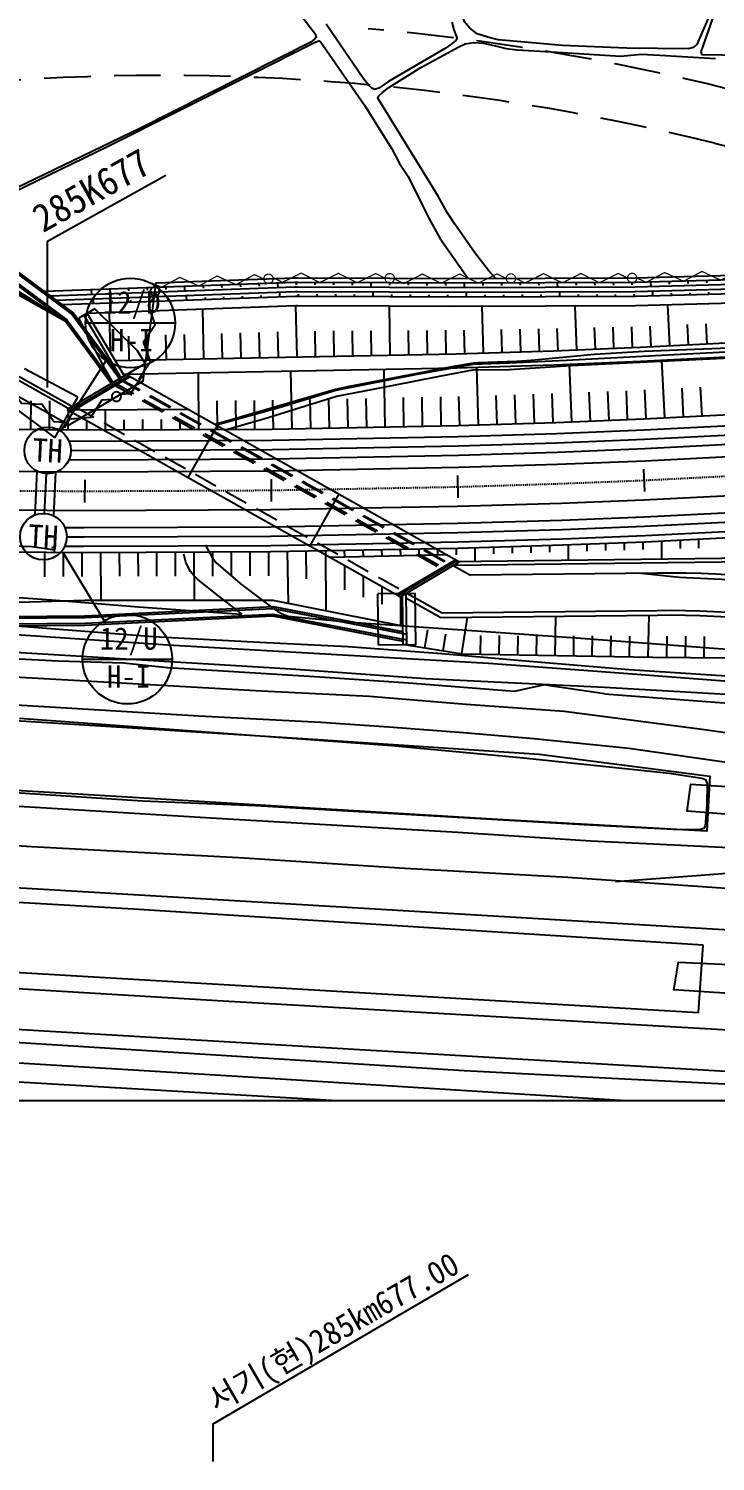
# Model space of a CAD drawing. Header units: millimetres. Extents: x 8678 to 9474, y 1103 to 1809.
# Drawn here: x 9287.9 to 9361.6, y 1364.9 to 1518.6 of the extents above; entities that cross this region are included whole.
import ezdxf
from ezdxf.enums import TextEntityAlignment as Align
from ezdxf.xclip import XClip

# ---------------------------------------------------------------- set-up
doc = ezdxf.new("R2010")
doc.units = ezdxf.units.MM
doc.header["$LTSCALE"] = 10
doc.header["$MEASUREMENT"] = 0
doc.header["$XCLIPFRAME"] = 2
for name, pattern in [('CENTER', [2, 1.25, -0.25, 0.25, -0.25]), ('DASHED', [0.75, 0.5, -0.25]), ('HIDDEN', [0.375, 0.25, -0.125])]:
    doc.linetypes.add(name, pattern=pattern)
for name, color, linetype in [('TN-CABL', 4, 'Continuous'), ('TN-MANH', 4, 'Continuous'), ('TZ-BASE', 253, 'Continuous'), ('TZ-CABL', 4, 'Continuous'), ('TZ-LEAL', 1, 'Continuous'), ('TZ-LEAT', 3, 'Continuous')]:
    doc.layers.add(name, color=color, linetype=linetype)
doc.layers.add('TX-PAPR', color=2, linetype='Continuous', plot=False)
doc.styles.add('GR', font='GulimChe.ttf')
doc.styles.get("Standard").update_dxf_attribs({"font": 'GulimChe.ttf'})
doc.styles.add('SYMBTEXT', font='GulimChe.ttf')
doc.linetypes.add('ZIGZAG', pattern='A,0.0001,-0.2,[131,ltypeshp.shx,S=0.2,R=0,X=-0.2,Y=0],-0.4,[131,ltypeshp.shx,S=0.2,R=180,X=0.2,Y=0],-0.2', length=0.8001)

# ---------------------------------------------------------------- blocks, each defined once
blk = doc.blocks.new('smd')
at = {"color": 0, "lineweight": -3, "ltscale": 5, "const_width": 0.13}
blk.add_lwpolyline([(0.5, 0, 1), (-0.5, 0, 1)], format="xyb", close=True, dxfattribs=at)
blk.add_lwpolyline([(12.5, 0), (11.5, 0.5), (9.5, -0.5), (7.5, 0.5), (5.5, -0.5), (3.5, 0.5), (1.5, -0.5), (0.5, 0)], dxfattribs=at)
blk = doc.blocks.new('JD-SHSSDFHSH4')
at = {"layer": 'TZ-BASE', "linetype": 'DASHED'}
blk.add_line((606.96, 27.72), (698.42, 4.91), dxfattribs=at)
at = {"layer": 'TZ-BASE', "linetype": 'Continuous'}
for p, q in [((526.09, 14.97), (537.36, 8.64)), ((537.36, 8.64), (542.29, 1.96)), ((578.93, -17.6), (580.77, -18.64)), ((559.59, -21.32), (573.5, -24.06)), ((573.96, -20.54), (577.75, -22.67))]:
    blk.add_line(p, q, dxfattribs=at)
at = {"layer": 'TZ-BASE'}
for p, q in [((550.1, 12.35), (550.12, 11.85)), ((552.1, 12.42), (552.11, 12.17)), ((554.1, 12.5), (554.11, 12.25)), ((556.1, 12.57), (556.11, 12.32)), ((558.1, 12.64), (558.11, 12.39)), ((560.1, 12.72), (560.11, 12.22)), ((562.09, 12.79), (562.1, 12.54)), ((564.09, 12.78), (564.09, 12.53)), ((566.09, 12.77), (566.09, 12.52)), ((568.09, 12.76), (568.09, 12.51)), ((570.09, 12.75), (570.09, 12.25)), ((572.09, 12.74), (572.09, 12.49)), ((574.09, 12.73), (574.09, 12.48)), ((576.09, 12.72), (576.09, 12.47)), ((578.09, 12.71), (578.09, 12.46)), ((580.09, 12.71), (580.1, 12.21)), ((582.09, 12.71), (582.1, 12.46)), ((584.09, 12.72), (584.1, 12.47)), ((586.09, 12.73), (586.1, 12.48)), ((588.09, 12.73), (588.1, 12.48)), ((590.09, 12.74), (590.1, 12.24)), ((592.09, 12.75), (592.1, 12.5)), ((594.09, 12.75), (594.1, 12.5)), ((596.09, 12.76), (596.1, 12.51)), ((598.09, 12.77), (598.1, 12.52)), ((600.09, 12.82), (600.11, 12.32)), ((602.09, 12.87), (602.1, 12.62)), ((604.09, 12.93), (604.1, 12.68)), ((606.09, 12.99), (606.1, 12.74)), ((540.11, 11.99), (540.13, 11.49)), ((540.36, 10.5), (540.34, 10.99)), ((542.11, 12.06), (542.12, 11.81)), ((542.36, 10.57), (542.35, 10.82)), ((544.11, 12.13), (544.12, 11.88)), ((544.36, 10.64), (544.35, 10.89)), ((546.11, 12.21), (546.11, 11.96)), ((546.36, 10.71), (546.35, 10.96)), ((548.1, 12.28), (548.11, 12.03)), ((548.36, 10.79), (548.35, 11.04)), ((550.36, 10.86), (550.34, 11.36)), ((552.35, 10.93), (552.35, 11.18)), ((554.35, 11.01), (554.34, 11.26)), ((556.35, 11.08), (556.34, 11.33)), ((558.35, 11.15), (558.34, 11.4)), ((560.35, 11.22), (560.33, 11.72)), ((562.35, 11.29), (562.35, 11.54)), ((564.35, 11.28), (564.35, 11.53)), ((566.35, 11.27), (566.35, 11.52)), ((568.35, 11.26), (568.35, 11.51)), ((570.35, 11.25), (570.35, 11.75)), ((572.35, 11.24), (572.35, 11.49)), ((574.35, 11.23), (574.35, 11.48)), ((576.35, 11.22), (576.35, 11.47)), ((578.35, 11.21), (578.35, 11.46)), ((580.35, 11.21), (580.35, 11.71)), ((582.35, 11.21), (582.35, 11.46)), ((584.35, 11.22), (584.35, 11.47)), ((586.35, 11.23), (586.35, 11.48)), ((588.35, 11.23), (588.35, 11.48)), ((590.35, 11.24), (590.35, 11.74)), ((592.35, 11.25), (592.35, 11.5)), ((594.35, 11.26), (594.35, 11.51)), ((596.35, 11.26), (596.35, 11.51)), ((598.35, 11.27), (598.35, 11.52)), ((600.35, 11.32), (600.33, 11.82)), ((602.35, 11.38), (602.34, 11.63)), ((604.35, 11.44), (604.34, 11.69)), ((606.34, 11.5), (606.34, 11.75)), ((519.88, 9.29), (537.72, -0.75)), ((520.07, 9.63), (538.12, -0.51)), ((534.65, 10.29), (534.67, 10.31)), ((536.36, 9.25), (536.37, 9.26)), ((540.5, 9.97), (538.78, 8.95)), ((539.31, 9.27), (539.66, 9.47)), ((539.31, 9.27), (543.29, 2.55)), ((539.66, 9.47), (543.63, 2.76)), ((545.08, 5.45), (540.5, 9.97)), ((542.17, 5.23), (542.08, 9.56)), ((552.18, 4.61), (552.08, 9.92)), ((562.18, 4.8), (562.07, 10.29)), ((572.18, 5), (572.08, 10.24)), ((582.18, 5.23), (582.02, 10.21)), ((592.17, 5.56), (591.99, 10.25)), ((602.16, 5.99), (601.93, 10.37)), ((541.64, 3.41), (538.78, 8.95)), ((584.18, 5.29), (584.1, 7.75)), ((586.17, 5.35), (586.1, 7.79)), ((588.17, 5.41), (588.1, 7.82)), ((590.17, 5.48), (590.08, 7.86)), ((594.17, 5.64), (594.08, 7.95)), ((596.17, 5.72), (596.08, 7.99)), ((598.17, 5.79), (598.08, 8.03)), ((600.16, 5.89), (600.05, 8.1)), ((604.16, 6.09), (604.05, 8.26)), ((606.16, 6.2), (606.04, 8.34)), ((544.18, 4.46), (544.13, 7.04)), ((546.18, 4.49), (546.13, 7.1)), ((548.18, 4.53), (548.13, 7.15)), ((550.18, 4.57), (550.13, 7.21)), ((554.18, 4.65), (554.13, 7.32)), ((556.18, 4.69), (556.13, 7.38)), ((558.18, 4.73), (558.13, 7.43)), ((560.18, 4.76), (560.13, 7.49)), ((564.18, 4.84), (564.13, 7.56)), ((566.18, 4.88), (566.13, 7.58)), ((568.18, 4.92), (568.13, 7.59)), ((570.18, 4.96), (570.13, 7.6)), ((574.18, 5.04), (574.13, 7.63)), ((576.18, 5.07), (576.13, 7.65)), ((578.18, 5.11), (578.13, 7.66)), ((580.18, 5.16), (580.1, 7.68)), ((545.88, 4.09), (545.08, 5.45)), ((538.67, 0.47), (532.95, 3.53)), ((542.44, 2.05), (541.64, 3.41)), ((542.44, 2.05), (545.88, 4.09)), ((542.95, 3.92), (542.49, 3.91)), ((551.65, -2.98), (551.62, 3.1)), ((561.65, -2.9), (561.53, 3.29)), ((571.65, -2.7), (571.53, 3.48)), ((581.64, -2.48), (581.45, 3.7)), ((591.64, -2.16), (591.39, 4.03)), ((601.63, -1.74), (601.31, 4.44)), ((537.53, -0.86), (543.88, 2.91)), ((537.78, -1), (544.13, 2.76)), ((537.93, -1.09), (544.29, 2.68)), ((543.88, 2.91), (579.62, -17.19)), ((605.62, -1.53), (605.46, 1.56)), ((530.97, 0.05), (536.22, -3.89)), ((533.65, -3), (533.67, 0.1)), ((535.65, -3.01), (535.67, 0.08)), ((536.22, -3.89), (538.67, 0.47)), ((553.65, -2.97), (553.63, 0.08)), ((555.65, -2.96), (555.63, 0.11)), ((557.65, -2.95), (557.63, 0.13)), ((559.65, -2.94), (559.59, 0.16)), ((563.65, -2.86), (563.59, 0.24)), ((565.65, -2.82), (565.59, 0.27)), ((567.65, -2.78), (567.59, 0.31)), ((569.65, -2.74), (569.59, 0.35)), ((573.65, -2.67), (573.59, 0.43)), ((575.65, -2.63), (575.59, 0.47)), ((577.65, -2.59), (577.59, 0.51)), ((579.64, -2.55), (579.55, 0.55)), ((583.64, -2.42), (583.55, 0.67)), ((585.64, -2.36), (585.55, 0.73)), ((587.64, -2.3), (587.54, 0.8)), ((589.64, -2.24), (589.54, 0.86)), ((593.64, -2.08), (593.51, 1.01)), ((595.64, -2), (595.51, 1.09)), ((597.63, -1.92), (597.51, 1.17)), ((599.63, -1.84), (599.47, 1.25)), ((603.63, -1.63), (603.47, 1.46)), ((537.53, -0.86), (573.26, -20.96)), ((537.65, -3.03), (537.66, -0.86)), ((541.65, -3.03), (541.64, -0.87)), ((539.65, -3.04), (539.64, -1.96)), ((543.65, -3.02), (543.64, -1.94)), ((545.65, -3.01), (545.64, -1.93)), ((547.65, -3), (547.64, -1.92)), ((549.65, -2.99), (549.64, -1.91)), ((553.6, -2.56), (550.47, -8.14)), ((599.48, -9.64), (599.38, -7.24)), ((539.44, -10.81), (539.45, -8.41)), ((559.46, -10.71), (559.43, -8.31)), ((579.47, -10.33), (579.41, -7.94)), ((566.68, -9.91), (563.54, -15.49)), ((591.25, -15.35), (591.26, -16.99)), ((593.25, -15.27), (593.26, -16.05)), ((595.25, -15.2), (595.26, -15.99)), ((597.25, -15.12), (597.25, -15.94)), ((599.25, -15.04), (599.25, -15.88)), ((601.25, -14.94), (601.26, -16.87)), ((603.25, -14.84), (603.25, -15.77)), ((605.25, -14.74), (605.25, -15.72)), ((535.12, -16.15), (535.1, -18.8)), ((537.12, -16.16), (537.1, -18.77)), ((539.12, -16.18), (539.1, -18.75)), ((541.12, -16.17), (541.14, -21.31)), ((543.12, -16.16), (543.13, -18.74)), ((545.12, -16.15), (545.13, -18.73)), ((547.12, -16.15), (547.13, -18.73)), ((549.12, -16.14), (549.13, -18.73)), ((551.12, -16.13), (551.14, -21.32)), ((553.12, -16.12), (553.13, -18.72)), ((555.12, -16.11), (555.13, -18.72)), ((557.12, -16.1), (557.13, -18.71)), ((559.12, -16.09), (559.13, -18.71)), ((561.12, -16.06), (561.22, -21.65)), ((563.12, -16.02), (563.17, -19.03)), ((565.25, -15.98), (565.28, -22.45)), ((578.31, -16.45), (565.73, -16.72)), ((567.25, -15.94), (567.26, -16.69)), ((569.25, -15.91), (569.26, -16.64)), ((571.25, -15.87), (571.26, -16.6)), ((573.25, -15.83), (573.26, -16.56)), ((575.25, -15.79), (575.26, -16.52)), ((577.25, -15.76), (577.26, -16.47)), ((579.02, -17.14), (634.02, -16.48)), ((579.03, -17.54), (634.03, -16.88)), ((579.25, -15.72), (579.26, -16.43)), ((581.25, -15.66), (581.26, -17.11)), ((583.25, -15.6), (583.26, -16.33)), ((585.25, -15.54), (585.26, -16.27)), ((587.25, -15.48), (587.26, -16.22)), ((589.25, -15.42), (589.26, -16.16)), ((567.26, -17.58), (567.27, -20.21)), ((579.22, -16.96), (572.86, -20.73)), ((579.37, -17.05), (573.01, -20.81)), ((579.62, -17.19), (573.26, -20.96)), ((569.27, -18.71), (569.28, -20.97)), ((571.27, -19.84), (571.28, -21.73)), ((574.84, -20.59), (570.84, -20.64)), ((570.91, -26.14), (570.84, -20.64)), ((573.28, -20.96), (573.29, -24.02)), ((573.46, -20.61), (573.52, -26.11)), ((573.86, -20.6), (573.92, -26.1)), ((574.91, -26.09), (574.84, -20.59)), ((589.85, -27.23), (589.92, -23.03)), ((599.84, -27.42), (599.93, -22.91)), ((575.9, -26.42), (576.2, -24.48)), ((579.85, -27.04), (580.47, -23.14)), ((574.91, -26.09), (570.91, -26.14)), ((573.92, -26.1), (573.52, -26.11)), ((577.87, -26.73), (578.15, -24.95)), ((581.85, -27.09), (581.88, -25.11)), ((583.85, -27.12), (583.88, -25.11)), ((585.85, -27.16), (585.88, -25.12)), ((587.85, -27.2), (587.88, -25.12)), ((591.85, -27.27), (591.88, -25.14)), ((593.84, -27.31), (593.88, -25.14)), ((595.84, -27.34), (595.88, -25.15)), ((597.84, -27.38), (597.88, -25.16)), ((601.84, -27.44), (601.86, -25.16)), ((603.84, -27.45), (603.86, -25.18)), ((605.84, -27.47), (605.86, -25.22))]:
    blk.add_line(p, q, dxfattribs=at)
at = {"layer": 'TZ-BASE', "linetype": 'HIDDEN'}
for p, q in [((542.29, 1.96), (578.03, -18.13)), ((542.49, 2.08), (578.23, -18.02)), ((543.08, 2.43), (578.82, -17.66)), ((543.19, 2.49), (578.93, -17.6)), ((538.22, -0.45), (573.96, -20.54))]:
    blk.add_line(p, q, dxfattribs=at)
at = {"layer": 'TZ-BASE'}
for points in [[(287.93, 20.69), (300.5, 22.05), (306.6, 22.41), (326.59, 23.36), (346.57, 24.66), (366.73, 25.17), (387, 25.83), (401.07, 25.1), (420.96, 23.71), (440.82, 22.86), (460.66, 21.87), (480.44, 20.72), (500.19, 19.74), (519.95, 18.51), (526.86, 17.9), (538.22, 9.5), (543.33, 2.58)], [(287.94, 20.49), (300.52, 21.85), (306.61, 22.21), (326.6, 23.16), (346.58, 24.46), (366.74, 24.97), (387, 25.63), (401.06, 24.9), (420.95, 23.51), (440.81, 22.66), (460.65, 21.67), (480.43, 20.52), (500.18, 19.55), (519.94, 18.31), (526.78, 17.71), (538.08, 9.35), (543.16, 2.48)], [(288.01, 19.7), (300.58, 21.05), (306.66, 21.41), (326.64, 22.36), (346.62, 23.66), (366.76, 24.17), (386.99, 24.82), (401.01, 24.1), (420.9, 22.71), (440.77, 21.86), (460.61, 20.87), (480.39, 19.72), (500.14, 18.75), (519.88, 17.52), (526.49, 16.93), (537.5, 8.78), (542.47, 2.07)], [(288.03, 19.5), (300.6, 20.85), (306.67, 21.21), (326.66, 22.16), (346.63, 23.46), (366.77, 23.97), (386.99, 24.62), (401, 23.9), (420.89, 22.51), (440.76, 21.66), (460.59, 20.67), (480.38, 19.52), (500.13, 18.55), (519.86, 17.32), (526.42, 16.74), (537.36, 8.64), (542.29, 1.96)], [(542.65, 4.43), (579.24, 5.13), (589.67, 5.46), (598.98, 5.83), (618.77, 6.85), (638.52, 8.2), (658.25, 9.89), (677.94, 11.9), (697.24, 14.2)], [(286.79, 2.78), (379.66, -1.98), (379.66, -1.98), (382.07, -2.1), (399.64, -3), (419.61, -3.99), (439.59, -4.92), (459.58, -5.76), (479.56, -6.47), (499.55, -7.03), (519.55, -7.4), (539.55, -7.54), (559.55, -7.44), (579.55, -7.05), (590.1, -6.72), (599.53, -6.35), (619.51, -5.32), (639.46, -3.95), (659.39, -2.25), (679.28, -0.22), (698.78, 2.1)], [(286.59, -1.32), (379.46, -6.07), (379.46, -6.07), (382.49, -6.23), (399.43, -7.09), (419.4, -8.08), (439.38, -9.02), (459.36, -9.86), (479.35, -10.58), (499.34, -11.14), (519.34, -11.52), (539.34, -11.68), (559.34, -11.59), (579.34, -11.22), (590.53, -10.88), (599.32, -10.53), (619.3, -9.52), (639.25, -8.17), (659.18, -6.5), (679.08, -4.49), (698.94, -2.15), (699.31, -2.1)], [(384.9, -16.9), (398.91, -17.36), (418.94, -18.22), (438.98, -19.15), (458.98, -20.5), (479.05, -21.19), (499.17, -21.76), (519.27, -23.16), (539.41, -22.98), (559.63, -21.99), (573.5, -24.67)], [(384.94, -16.42), (388.98, -16.62), (388.98, -16.62), (398.94, -16.83), (418.94, -17.83), (438.96, -18.77), (459.01, -19.57), (479.08, -20.29), (499.17, -20.86), (519.28, -21.93), (539.43, -21.31), (559.59, -21.32)], [(705.84, -53.58), (702.96, -53.4), (683.69, -52.43), (666.95, -51.48), (650.55, -50.43), (636.01, -49.61), (617.99, -48.58), (607.77, -47.83), (593.69, -47.15), (579.43, -46.24), (554.16, -44.77), (529.33, -43.26)], [(384.87, -17.9), (398.87, -18.36), (418.9, -19.22), (438.93, -20.14), (458.93, -21.5), (479.02, -22.19), (499.12, -22.76), (519.24, -24.16), (539.44, -23.98), (559.56, -23), (573.52, -25.69)], [(384.88, -17.7), (398.88, -18.16), (418.9, -19.02), (438.94, -19.95), (458.94, -21.3), (479.03, -21.99), (499.13, -22.56), (519.25, -23.96), (539.43, -23.78), (559.58, -22.8), (573.92, -25.56)], [(384.9, -17.1), (398.9, -17.56), (418.93, -18.42), (438.97, -19.35), (458.97, -20.7), (479.05, -21.39), (499.16, -21.96), (519.27, -23.36), (539.42, -23.18), (559.62, -22.19), (573.91, -24.95)], [(513.23, -46.41), (533.72, -47.73), (555.94, -48.92), (573.73, -50.05), (591.22, -51.03), (614.88, -52.69), (637.72, -53.96), (652.15, -54.81), (674.73, -56.42), (689.8, -57.11), (706.41, -58.05)], [(519.2, -31.79), (535.69, -32.74), (551.66, -33.71), (564.72, -34.41), (572.02, -34.91), (580.05, -35.51), (587.57, -36.14), (597.75, -37.18), (609.48, -38.86), (622.97, -40.66), (636.82, -42.77), (649.39, -44.47), (654.82, -45.2), (663.81, -46.72), (675.43, -48.18), (685.73, -49.76), (698.37, -51.65), (705.72, -52.65)], [(573.92, -26.1), (579.89, -27.05), (600.29, -27.42), (620.6, -27.59), (636.94, -29.23), (648.38, -31.28)], [(254, -34.69), (261.27, -35.61), (269.2, -36.27), (277.86, -36.85), (284.73, -37.68), (400.6, -44.52), (433.97, -46.34), (468.06, -48.35), (610.34, -56.78), (627.69, -57.15), (657.15, -56.48), (674.53, -56.58)], [(204.6, -47.67), (247.77, -46.65), (254.04, -46.64), (260.79, -46.89), (267.01, -47.39), (287.72, -48.26), (308.09, -49.42), (327.55, -50.54), (347.32, -51.86), (365.21, -52.86), (378.31, -53.68), (380.91, -54.04), (405.86, -55.58), (432.59, -57.05), (446.27, -57.8), (485.03, -60.16), (554.25, -64.3), (635.23, -68.94), (660.14, -71.23), (676.05, -73.19), (682.7, -74.43), (709.12, -77.82)], [(596.34, -51.48), (604.57, -50.88), (617.95, -49.86), (631.32, -49.35)], [(709.38, -81.5), (703.94, -81.72), (693.59, -81.9), (681.83, -81.77), (661.98, -80.82), (633.44, -78.95), (500.54, -71.18), (431.21, -67.09), (303.09, -59.53), (278.05, -58.11), (248.97, -56.62), (228.63, -55.31), (222.27, -54.77)], [(708.92, -77.85), (672.14, -75.68), (491.56, -64.98), (431.83, -61.4)], [(455.85, -67.09), (519.38, -70.18), (558.7, -72.58), (605.29, -75.49), (641.21, -77.28), (671.81, -79.4), (672.34, -76.47), (597.32, -72.7), (580.11, -71.82), (533.06, -68.84), (516.89, -67.93), (476.99, -65.64), (456.72, -64.4), (455.8, -64.26), (455.85, -67.09)]]:
    blk.add_lwpolyline(points, dxfattribs=at)
at = {"layer": 'TZ-BASE', "linetype": 'Continuous'}
blk.add_lwpolyline([(282.86, 15.17), (286.79, 18.49), (300.68, 19.85), (306.72, 20.21), (326.71, 21.16), (346.67, 22.46), (366.79, 22.97), (386.98, 23.62), (400.94, 22.9), (420.84, 21.51), (440.71, 20.67), (460.54, 19.67), (480.32, 18.52), (500.07, 17.55), (519.79, 16.32), (526.09, 15.76), (537.36, 8.64)], dxfattribs=at)
at = {"layer": 'TZ-BASE'}
for points in [[(282.86, 15.17, 0.179242), (287.88, 13.78), (359.61, 19.98, -0.033862), (414.06, 20.99), (526.12, 15.47), (537.36, 8.64)], [(696.69, 18.52), (676.82, 18.5), (657.27, 15.4), (638.12, 14.29), (618.07, 13.33), (598.44, 12.77), (579.11, 12.7), (572.09, 12.74), (562.25, 12.79, 0.020574), (561.92, 12.78), (535.1, 11.8)], [(696.76, 18.02), (676.86, 18), (657.32, 14.9), (638.14, 13.79), (618.09, 12.83), (598.44, 12.27), (579.11, 12.2), (572.09, 12.24), (562.25, 12.29, 0.021273), (561.95, 12.28), (535.74, 11.33)], [(696.82, 17.52), (696.79, 17.52), (676.9, 17.5), (657.38, 14.4), (638.17, 13.29), (618.11, 12.33), (598.45, 11.77), (579.11, 11.7), (572.09, 11.74), (562.24, 11.79, 0.022139), (561.98, 11.78), (536.39, 10.85)], [(696.88, 17.02), (696.82, 17.02), (676.94, 17), (657.43, 13.9), (638.2, 12.79), (618.13, 11.83), (598.46, 11.27), (579.11, 11.2), (572.08, 11.24), (562.24, 11.29, 0.023254), (562.01, 11.28), (537.03, 10.37)], [(697.01, 16.03), (696.88, 16.02), (677.02, 16), (657.54, 12.91), (638.25, 11.79), (618.17, 10.83), (598.48, 10.27), (579.11, 10.2), (572.08, 10.24), (562.24, 10.29, 0.026978), (562.07, 10.29), (539.66, 9.47)], [(573.86, -21.06), (577.62, -23.18), (600.82, -22.9, -0.062129), (624.8, -25.6), (648.38, -31.28)]]:
    blk.add_lwpolyline(points, format="xyb", dxfattribs=at)
at = {"layer": 'TZ-BASE', "lineweight": -3, "ltscale": 5, "flags": 128}
blk.add_lwpolyline([(513.62, 11.08), (537.74, -2.48), (545.69, 2.23), (547.06, 12.74), (561.89, 13.28, -0.019996), (562.25, 13.29), (572.09, 13.24), (579.11, 13.2), (598.43, 13.27), (618.05, 13.83), (638.09, 14.79), (657.22, 15.89), (676.78, 19), (696.63, 19.02)], format="xyb", dxfattribs=at)
at = {"layer": 'TZ-BASE', "flags": 128}
for points in [[(543.53, 2.94), (579.28, 3.63), (589.72, 3.96), (599.05, 4.33), (618.86, 5.35), (638.64, 6.71), (658.39, 8.39), (678.11, 10.41), (697.43, 12.71)], [(379.71, 2.53), (382.43, 2.39), (399.86, 1.5), (419.83, 0.51), (439.79, -0.42), (459.75, -1.26), (479.71, -1.97), (499.66, -2.53), (519.61, -2.9), (539.56, -3.04), (559.49, -2.94), (579.43, -2.55), (589.94, -2.23), (599.33, -1.86), (619.24, -0.83), (639.11, 0.54), (658.97, 2.23), (678.79, 4.25), (698.21, 6.57)], [(537.53, -0.86), (539.56, -0.88), (550.51, -0.82)], [(379.68, -10.59), (383.72, -10.8), (383.72, -10.8), (399.2, -11.58), (419.19, -12.58), (439.18, -13.51), (459.19, -14.36), (479.21, -15.08), (499.24, -15.64), (519.28, -16.02), (539.33, -16.18), (559.39, -16.09), (579.45, -15.72), (590.68, -15.37), (599.52, -15.03), (619.56, -14.01), (639.59, -12.66), (659.6, -10.98), (679.57, -8.96), (699.51, -6.61), (699.87, -6.56)]]:
    blk.add_lwpolyline(points, dxfattribs=at)
at = {"layer": 'TZ-BASE', "lineweight": -3, "ltscale": 5}
for points in [[(546.88, 11.32, 1), (547.01, 12.31, 1)], [(542.39, 0.28, 1), (543.25, 0.79, 1)]]:
    blk.add_lwpolyline(points, format="xyb", close=True, dxfattribs=at)
for points in [[(545.22, 2.46), (546.47, 4.31), (545.73, 6.43), (546.98, 8.28), (546.25, 10.39), (546.88, 11.32)], [(543.25, 0.79), (544.37, 0.87), (545.58, 2.75)], [(531.99, 0.75), (532.62, -0.17), (534.85, -0.28), (536.11, -2.13), (537.22, -2.19)], [(537.23, -2.78), (537.83, -1.84), (540.06, -1.68), (541.28, 0.2), (542.39, 0.28)]]:
    blk.add_lwpolyline(points, dxfattribs=at)
at = {"layer": 'TZ-BASE'}
for points, elevation in [([(622.97, 6.31), (599.39, 5.39), (594.09, 5.06), (587.28, 4.43), (585.76, 4.32), (581.61, 4.17), (581.12, 4.14), (578.79, 3.75), (573.39, 2.7), (567.58, 1.57), (566.29, 1.3), (562.14, 0.08), (553.4, -2.44)], 36), ([(703.55, -35.48), (699.78, -35.17), (684.71, -34.49), (652.3, -32.88), (627.38, -30.91), (609.4, -30.09), (593.89, -28.93), (582.71, -28.11), (548.34, -26.14), (508.37, -23.43), (486.15, -22), (472.25, -21.32), (461.09, -21.06), (451.45, -20.51), (437.64, -19.62)], 39), ([(703.76, -37.2), (688.22, -36.39), (667.35, -35.17), (648.57, -33.82), (634.87, -32.95), (595.17, -30.68), (575.98, -29.76), (561.54, -28.72), (515.96, -25.97), (503.3, -25.07), (491.25, -24.02), (483.65, -23.69), (469.09, -23.23), (461.39, -22.63), (452.96, -21.96), (445.19, -21.71), (437.37, -21.51)], 40), ([(532.41, -33.98), (572.35, -36.9), (586.47, -38.23), (601.45, -39.79), (602.11, -39.87), (605.59, -40.39), (605.99, -40.55), (606.15, -41.01), (606.14, -43.23), (605.93, -45.56), (605.79, -45.81), (605.28, -45.95), (602.54, -45.92), (592.97, -45.42), (557.73, -43.36), (545.61, -42.86), (520.94, -41.28)], 41)]:
    blk.add_lwpolyline(points, dxfattribs=dict(at, elevation=elevation))
at = {"layer": 'TZ-BASE', "linetype": 'CENTER', "ltscale": 0.001, "flags": 128}
blk.add_lwpolyline([(0, 0), (19.91, 1.85), (39.86, 3.37), (59.82, 4.56), (78.65, 5.37), (79.8, 5.41), (99.79, 5.94), (119.79, 6.17), (139.79, 6.13), (159.79, 5.86), (179.79, 5.39), (199.78, 4.74), (219.76, 3.96), (239.74, 3.07), (259.72, 2.1), (279.69, 1.09), (286.69, 0.73), (382.28, -4.16), (399.53, -5.04), (419.51, -6.03), (439.49, -6.97), (459.47, -7.81), (479.46, -8.52), (499.45, -9.08), (519.45, -9.46), (539.44, -9.61), (559.44, -9.51), (579.44, -9.14), (590.32, -8.8), (599.43, -8.44), (619.4, -7.42), (639.36, -6.06), (659.28, -4.37), (679.18, -2.35), (699.04, 0)], dxfattribs=at)
at = {"layer": 'TZ-BASE', "linetype": 'Continuous'}
for points in [[(657.6, -28.87), (625.85, -21.23, 0.062129), (600.76, -18.4), (580.77, -18.64)], [(577.75, -22.67), (600.81, -22.4, -0.062129), (624.92, -25.12), (656.67, -32.76)]]:
    blk.add_lwpolyline(points, format="xyb", dxfattribs=at)
at = {"layer": 'TZ-BASE'}
for points in [[(623.4, 78.19, 35.86), (612.92, 56.73, 35.81), (608.78, 46.96, 35.81), (605.15, 38.59, 35.81), (605.04, 38.34, 35.81), (604.68, 38, 35.81), (604.15, 37.85, 35.81), (597.54, 37.94, 35.81), (590.66, 38.23, 35.81), (583.74, 38.82, 35.81), (582.63, 39.11, 35.81), (581.5, 39.48, 35.81), (580.67, 40.1, 35.81), (580.15, 40.76, 35.81), (579.72, 42.12, 35.81), (579.67, 43.42, 35.8), (579.9, 44.69, 35.8), (580.4, 46.31, 35.8), (581.15, 47.93, 35.8), (582.02, 49.69, 35.8), (584.07, 53.81, 35.8), (589.29, 62.84, 35.8), (596.32, 73.82, 35.81), (597.57, 75.74, 35.94)], [(578.79, 40.73, 35.44), (578.98, 39.88, 35.44), (579.26, 39.26, 35.44), (579.34, 38.94, 35.44), (579.21, 38.74, 35.44), (578.8, 38.42, 35.44), (578.17, 37.97, 35.44), (572, 34.36, 35.44), (570.96, 33.64, 35.44), (570.48, 33.49, 35.44), (570.2, 33.63, 35.44), (569.87, 33.93, 35.44), (569.24, 34.73, 35.44), (565.31, 40.5, 35.44)], [(657.65, 15.96, 35.4), (653.26, 38.03, 35.54), (653.19, 38.22, 35.57), (652.07, 38.86, 35.76), (651.45, 38.82, 35.77), (638.26, 37.46, 35.87), (628.06, 37.05, 36.04), (621.62, 36.75, 35.61), (614.26, 37.07, 35.61), (605.61, 37.22, 35.49), (605.52, 37.52, 35.52), (607.26, 42.56, 35.56), (611.96, 53.28, 35.61), (614.29, 58.47, 35.61), (616.85, 63.89, 35.6)], [(558.37, 46.47, 35.65), (561.87, 42.39, 35.65), (564.15, 39.42, 35.65), (564.25, 39.12, 35.65), (564.09, 38.93, 35.65), (563.66, 38.56, 35.65), (545.31, 29.32, 35.65), (529, 21.45, 35.65), (528.6, 21.14, 35.65), (528.4, 20.84, 35.65), (528.35, 20.59, 35.65), (528.43, 20.24, 35.65), (530.05, 15.54, 35.65)], [(530.45, 15.25, 35.65), (528.64, 20.49, 35.65), (528.63, 20.54, 35.65), (528.68, 20.69, 35.65), (528.81, 20.86, 35.65), (528.97, 21.04, 35.65), (529.11, 21.18, 35.65), (529.3, 21.31, 35.65), (541.86, 27.38, 35.65), (557.08, 35.05, 35.65), (564.14, 38.59, 35.65), (564.52, 38.71, 35.65), (564.74, 38.58, 35.65), (565, 38.23, 35.65), (569.41, 31.81, 35.65), (572.36, 27.12, 35.65), (573.18, 25.57, 35.65), (574.11, 24.15, 35.65), (575.59, 21.13, 35.65)], [(583.5, 13.22, 35.67), (582.7, 14.08, 35.67), (581.26, 15.95, 35.67), (579.12, 19.04, 35.67), (578.27, 20.3, 35.67), (577.3, 22.04, 35.67), (571.42, 31.63, 35.67), (570.84, 32.57, 35.67), (570.95, 32.83, 35.67), (571.34, 33.17, 35.67), (572.02, 33.71, 35.67), (575.47, 35.85, 35.67), (579.52, 38.06, 35.67), (580.2, 38.4, 35.67), (581.14, 38.55, 35.67), (582.19, 38.48, 35.67), (583.45, 38.18, 35.67), (584.61, 37.88, 35.67), (585.78, 37.76, 35.67), (590.64, 37.48, 35.67), (596.91, 37.07, 35.67), (599.1, 37.3, 35.67), (601.07, 37.19, 35.67), (607.06, 36.82, 35.67)], [(575.59, 21.13, 35.65), (576.31, 19.68, 35.65), (577.48, 17.54, 35.65), (580.52, 13.21, 35.65)], [(698.03, 8.02, 36.2), (694.33, 11.29, 36.2), (691.76, 11.37, 36.2), (686.32, 11.34, 36.24), (686.04, 11.27, 36.24), (681.76, 10.4, 36.25), (675.34, 8.93, 36.25), (673.54, 8.52, 36.25), (673.29, 8.53, 36.25), (662.89, 7.99, 36.25), (651.35, 7.37, 36.25), (636.43, 6.68, 36.25), (617.08, 5.76, 36.1), (601.93, 4.97, 36.11), (591.07, 4.42, 36.11), (584.92, 4.12, 36.11), (581.04, 3.99, 36.11), (575.03, 2.91, 36.11), (566.36, 1.19, 35.98), (560.39, -0.62, 35.98), (553.56, -2.54, 35.98)], [(698.15, 7, 36.19), (694.01, 10.6, 36.19), (687.72, 10.77, 36.19), (686.39, 10.73, 36.19), (680.94, 9.68, 36.24), (673.78, 7.97, 36.24), (657.48, 7.16, 36.3), (639.9, 6.25, 36.18), (622.07, 5.31, 36.13), (591.56, 3.84, 36.15), (584.96, 3.41, 36.15), (581, 3.38, 36.15), (577.61, 2.74, 36.15), (572.33, 1.68, 36.15), (566.43, 0.55, 36.15), (558.61, -1.9, 36.15), (554.49, -3.06, 36.11)], [(438.23, -15.33, 38.13), (442.83, -15.44, 38.13), (456.08, -16.34, 38.18), (469.38, -17.57, 38.44), (482.67, -18.26, 38.44), (493.59, -18.5, 38.44), (507.4, -18.8, 38.35), (520.77, -20.21, 38.26), (535.86, -21.28, 38.27), (545.17, -22.01, 38.53), (556.18, -22.82, 38.41), (556.22, -22.77, 38.4), (555.98, -22.55, 38.23), (553.78, -20.89, 37.45), (551.55, -19.07, 36.8), (551.13, -18.66, 36.61), (550.77, -18.22, 36.31), (550.48, -17.69, 36.22), (550.26, -17.21, 36.12), (550.06, -16.37, 36.19)], [(536.2, -15.94, 35.95), (533.75, -15.59, 35.95), (527.98, -15.35, 35.71), (526.52, -15.28, 35.63), (524.97, -15.03, 35.53), (524.53, -14.98, 35.43), (521.94, -14.51, 35.43)], [(552.34, -15.35, 36.11), (553.02, -16.59, 36.46), (553.47, -17.27, 36.6), (556.08, -19.5, 37.11), (559.43, -22.04, 38.24), (560.14, -22.53, 38.28), (560.67, -22.82, 38.33), (561.23, -23.02, 38.35), (567.49, -23.63, 38.49), (581.96, -24.65, 38.53), (592.62, -25.39, 38.66), (607.33, -26.49, 38.66), (620.49, -27.34, 38.77), (632.34, -28.27, 38.79), (635.58, -28.15, 38.81)], [(535.9, -16.14, 35.95), (536.19, -16.18, 35.95), (536.21, -15.73, 35.95), (535.89, -15.66, 35.95)], [(616.62, -19.45, 36.33), (612.27, -19.31, 36.33), (603.15, -18.89, 36.33), (598.78, -18.42, 36.33)], [(531.19, -23.98, 38.41), (546.75, -25.19, 38.45), (558.19, -25.81, 38.49), (567.68, -26.29, 38.52), (577.7, -27.03, 38.6), (586.68, -27.83, 38.62), (597.8, -28.74, 38.62), (608.23, -29.42, 38.74), (619.23, -30.02, 38.77), (627.38, -30.69, 38.86), (639.24, -31.51, 38.9), (649.95, -32.43, 38.92), (659.86, -32.56, 38.92), (669.16, -33.13, 38.92), (687.31, -34.09, 38.97), (699.98, -34.55, 38.99), (703.45, -34.77, 38.95)], [(437.28, -22.19, 41.26), (439.96, -22.26, 41.28), (449.34, -22.48, 41.26), (463.02, -23.3, 41.26), (477.32, -24.39, 41.36), (484.14, -24.59, 41.5), (492.04, -25.06, 41.51), (494.36, -24.53, 41.51), (500.76, -24.84, 41.47), (512.76, -25.99, 41.47), (524.6, -27.2, 41.47), (536.57, -27.8, 41.47), (543.57, -28.03, 41.48), (548.29, -28.53, 41.52), (554.83, -28.92, 41.52), (564.62, -29.54, 41.52), (574.14, -30.17, 41.52), (585.5, -31.06, 41.49), (588.59, -30.4, 41.06)], [(521.58, -28.95, 40.21), (541.43, -30.07, 40.14), (558.36, -31.04, 40.1), (569.96, -31.6, 40.1), (580.33, -32.47, 40.19), (590.83, -33.23, 40.19), (605.86, -35.18, 40.22), (620.75, -37.3, 40.22), (638.04, -39.34, 40.22), (640.89, -39.91, 40.22), (644.36, -40.55, 40.22), (647.06, -40.83, 40.22), (649.23, -41.17, 40.22), (651.6, -41.5, 40.22), (654.07, -41.76, 40.22), (656.75, -41.99, 40.22), (659.75, -42.23, 40.22), (666.55, -42.7, 40.22), (679.49, -43.47, 40.22), (695.95, -43.73, 40.22), (704.62, -43.95, 40.18)], [(439.25, -28.73, 41.01), (461.54, -30.04, 40.99), (510.78, -32.9, 40.98), (562.79, -36.14, 40.99), (588.15, -37.82, 40.99), (606.46, -40.18, 41.02), (606.13, -46.08, 41.05), (584.29, -44.87, 41.09), (540.44, -42.22, 41.12), (492.95, -39.42, 41.13), (451.74, -37, 41.14), (450.87, -36.95, 41.14)], [(595.17, -31.35, 40.26), (588.59, -30.4, 40.25)], [(595.17, -31.35, 41.1), (613.21, -32.72, 41.29), (620.72, -33.42, 41.48), (625.94, -33.34, 41.56), (641.46, -34.25, 41.56), (657.51, -35.29, 41.42), (672.18, -35.97, 41.35), (688.33, -36.88, 41.39), (701.66, -37.51, 41.4), (703.82, -37.61, 41.4)], [(643.54, -104.7, 40.03), (623.17, -103.45, 51.54), (619.51, -103.04, 51.5), (621.55, -64.38, 51.39), (602.58, -63.11, 42.1), (603.1, -60.14, 42.02), (621.68, -61.02, 51.34), (622.74, -45.43, 51.41), (604.01, -43.94, 41.79), (604.4, -41.06, 41.79), (626.92, -42.51, 51.45), (623.55, -100.23, 51.43), (644.03, -101.56, 39.85), (643.54, -104.7, 40.03)], [(605.73, -58.32, 40.87), (544.66, -54.46, 40.87), (469.52, -50.12, 40.87)], [(481, -58.23, 40.87), (605.24, -65.56, 40.87), (605.73, -58.32, 40.87)]]:
    blk.add_polyline3d(points, dxfattribs=at)
at = {"layer": 'TZ-BASE', "linetype": 'DASHED'}
for radius, end in [(251, 84.9408), (245, 95.5305)]:
    blk.add_arc((547.68, -210), radius, 75.9966, end, dxfattribs=at)
at = {"layer": 'TZ-BASE'}
for p, rotation in [((572.12, 13.24), 179.689541059744), ((598.12, 13.27), 180.1999705856981), ((611.11, 13.63), 181.6426687456193), ((559.12, 13.18), 182.0874352541898), ((585.12, 13.22), 180.1999705856981)]:
    blk.add_blockref('smd', p, dxfattribs=dict(at, rotation=rotation))
blk = doc.blocks.new('TTTW101-2')
blk.add_line((-6, 0), (6, 0))
blk.add_circle((0, 0), 6)
at = {"style": 'SYMBTEXT'}
for tag, p in [('TTTW_TITLE_1', (0.17, 2.77)), ('TTTW_TITLE_2', (0.17, -2.31))]:
    blk.add_attdef(tag, text='', height=3, dxfattribs=at).set_placement(p, align=Align.MIDDLE_CENTER)
blk = doc.blocks.new('JD-ZSGSG5GJK')
at = {"layer": 'TZ-BASE'}
for p, q in [((529.28, 71.86), (534.12, 79.4)), ((529.51, 58.78), (533.91, 51.47))]:
    blk.add_line(p, q, dxfattribs=at)
at = {"layer": 'TZ-BASE', "flags": 128}
blk.add_lwpolyline([(527.84, 76.51), (527.84, 92.21), (540.5, 99.3)], dxfattribs=at)
at = {"layer": 'TZ-BASE', "xscale": 0.7999999999995197, "yscale": 0.7999999999995197, "zscale": 0.7999999999995197, "rotation": 359.9999999981631}
for p, values in [((536.71, 83.44), {'TTTW_TITLE_1': '12/D', 'TTTW_TITLE_2': 'H-I'}), ((536.39, 47.36), {'TTTW_TITLE_1': '12/U', 'TTTW_TITLE_2': 'H-I'})]:
    blk.add_blockref('TTTW101-2', p, dxfattribs=at).add_auto_attribs(values)
at = {"layer": 'TZ-BASE', "style": 'GR'}
blk.add_text('285K677', height=3, rotation=29.2387, dxfattribs=at).set_placement((527.33, 93.07))
blk = doc.blocks.new('TZMH101')
at = {"linetype": 'Continuous'}
blk.add_circle((0, 0), 2.5, dxfattribs=at)
at = {"style": 'SYMBTEXT'}
blk.add_attdef('TZMH_TITLE', text='', height=2.5, dxfattribs=at).set_placement((0, 0), align=Align.MIDDLE_CENTER)

msp = doc.modelspace()

# ---------------------------------------------------------------- linework, layer by layer
at = {"layer": 'TN-CABL', "linetype": 'ZIGZAG', "ltscale": 0.5}
msp.add_line((9289.63, 1466.6), (9289.84, 1470.86), dxfattribs=at)
for points in [[(9437.66, 1481.12), (9433.55, 1480.63), (9413.7, 1478.6), (9393.81, 1476.91), (9373.89, 1475.54), (9353.95, 1474.51), (9344.54, 1474.14), (9334.01, 1473.81), (9314.04, 1473.43), (9294.07, 1473.32), (9292.46, 1473.33)], [(9292, 1464.08), (9293.86, 1464.07), (9313.89, 1464.16), (9333.93, 1464.53), (9345.15, 1464.88), (9353.97, 1465.22), (9373.99, 1466.23), (9393.99, 1467.58), (9413.96, 1469.27), (9433.91, 1471.28), (9438.75, 1471.85)]]:
    msp.add_lwpolyline(points, dxfattribs=at)
at = {"layer": 'TX-PAPR'}
msp.add_lwpolyline([(8762.12, 1403.59), (9463.08, 1403.59), (9444.05, 1553.59), (8746.92, 1553.59), (8762.12, 1403.59)], dxfattribs=at)
at = {"layer": 'TZ-CABL'}
for p, q in [((9288.62, 1466.44), (9288.85, 1471.11)), ((9290.62, 1466.34), (9290.85, 1471.01))]:
    msp.add_line(p, q, dxfattribs=at)
at = {"layer": 'TZ-CABL', "flags": 128}
for points in [[(9437.75, 1482.14), (9433.44, 1481.63), (9413.6, 1479.6), (9393.73, 1477.91), (9373.83, 1476.54), (9353.91, 1475.51), (9344.51, 1475.14), (9333.98, 1474.81), (9314.03, 1474.43), (9294.07, 1474.32), (9292.26, 1474.34)], [(9437.66, 1481.12), (9433.55, 1480.63), (9413.7, 1478.6), (9393.81, 1476.91), (9373.89, 1475.54), (9353.95, 1474.51), (9344.54, 1474.14), (9334.01, 1473.81), (9314.04, 1473.43), (9294.07, 1473.32), (9292.46, 1473.33)], [(9437.98, 1480.15), (9433.66, 1479.64), (9413.79, 1477.61), (9393.88, 1475.91), (9373.95, 1474.55), (9354, 1473.51), (9344.58, 1473.14), (9334.03, 1472.81), (9314.06, 1472.43), (9294.07, 1472.32), (9292.25, 1472.34)], [(9291.8, 1465.09), (9293.86, 1465.07), (9313.88, 1465.16), (9333.9, 1465.53), (9345.11, 1465.87), (9353.93, 1466.22), (9373.93, 1467.23), (9393.91, 1468.58), (9413.87, 1470.26), (9433.8, 1472.27), (9438.84, 1472.87)], [(9292, 1464.08), (9293.86, 1464.07), (9313.89, 1464.16), (9333.93, 1464.53), (9345.15, 1464.88), (9353.97, 1465.22), (9373.99, 1466.23), (9393.99, 1467.58), (9413.96, 1469.27), (9433.91, 1471.28), (9438.75, 1471.85)], [(9291.79, 1463.09), (9293.85, 1463.07), (9313.9, 1463.16), (9333.95, 1463.53), (9345.18, 1463.88), (9354.02, 1464.22), (9374.05, 1465.24), (9394.06, 1466.59), (9414.06, 1468.27), (9434.02, 1470.29), (9439.08, 1470.88)]]:
    msp.add_lwpolyline(points, dxfattribs=at)
at = {"layer": 'TZ-LEAL'}
msp.add_lwpolyline([(9335.07, 1384.9), (9307.68, 1368.87), (9307.68, 1364.87)], dxfattribs=at)

# ---------------------------------------------------------------- block references
at = {"layer": 'TN-MANH', "rotation": 357.1577945821546}
for p in [(9289.96, 1473.35), (9289.5, 1464.1)]:
    msp.add_blockref('TZMH101', p, dxfattribs=at).add_auto_attribs({'TZMH_TITLE': 'TH'})
at = {"layer": 'TZ-BASE'}
ref = msp.add_blockref('JD-SHSSDFHSH4', (8754.52, 1478.59), dxfattribs=at)
XClip(ref).set_block_clipping_path([(7.6006922949, -75), (708.5594906188, -74.9999999999), (689.5251147495, 75.0000000001), (-7.600692294, 75)])
msp.add_blockref('JD-ZSGSG5GJK', (8762.12, 1403.59), dxfattribs=at)

# ---------------------------------------------------------------- texts
at = {"layer": 'TZ-LEAT'}
msp.add_text('서기(현)285km677.00', height=2.5, rotation=30, dxfattribs=at).set_placement((9321.18, 1377.66), align=Align.CENTER)

doc.saveas('drawing.dxf')
